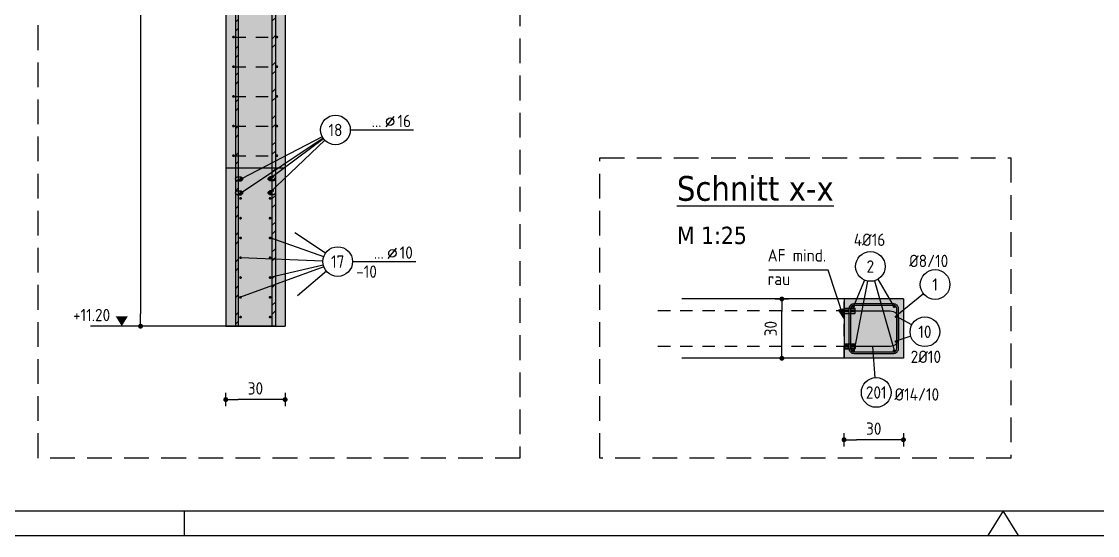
# Model space of a CAD drawing. Extents: x 28 to 142, y -30 to 32.
# Drawn here: x 59.76 to 70.63, y -19.01 to -13.82 of the extents above; entities that cross this region are included whole.
import ezdxf
from ezdxf.enums import TextEntityAlignment as Align

# ---------------------------------------------------------------- set-up
doc = ezdxf.new("R2010")
doc.units = 0
doc.header["$LTSCALE"] = 0.5
for name, pattern in [('AUSGEZOGEN', [1000.01, 1000, 0.01]), ('HIDDEN', [0.375, 0.25, -0.125]), ('HIDDEN2', [0.187, 0.125, -0.062]), ('HIDDEN4', [0.12, 0.02, -0.1]), ('STRICHLINIE', [0.75, 0.5, -0.25]), ('VERDECKT', [0.375, 0.25, -0.125])]:
    doc.linetypes.add(name, pattern=pattern)
for name, color, linetype in [('AFU', 7, 'Continuous'), ('BETON', 7, 'Continuous'), ('DETAIL', 7, 'Continuous'), ('grau_mittel', 7, 'Continuous'), ('koten', 7, 'Continuous'), ('LENTON', 7, 'Continuous'), ('MASSE', 7, 'Continuous'), ('RAHMEN', 7, 'Continuous'), ('RND', 7, 'Continuous'), ('RND_BILD', 7, 'Continuous'), ('SCHRAFF', 7, 'Continuous'), ('TEXT', 7, 'Continuous'), ('VERDECKT', 7, 'Continuous')]:
    doc.layers.add(name, color=color, linetype=linetype)
doc.layers.add('NOPLOT', color=7, linetype='Continuous', plot=False)
doc.styles.add('helv', font='tahoma.ttf')
doc.styles.add('txt', font='isocp.shx')
doc.linetypes.add('AFU_50K', pattern='A,0.15,["/",Standard,S=0.2,R=0,X=-0.01,Y=-0.1],0.07,["/",Standard,S=0.2,R=0,X=-0.01,Y=-0.1],0.15', length=0.37)
doc.dimstyles.new('DOT_I', dxfattribs={"dimscale": 0.5, "dimtxt": 0.25, "dimasz": 0.25, "dimexe": 0.1, "dimexo": 0.3, "dimgap": 0.1, "dimtad": 1, "dimdec": 3, "dimzin": 3, "dimtxsty": 'txt', "dimblk": 'DOT', "dimblk1": 'DOT', "dimblk2": 'DOT', "dimsah": 1, "dimcen": 0.1, "dimse1": 1, "dimse2": 1, "dimazin": 0, "dimtfac": 1, "dimtdec": 4, "dimtix": 1, "dimtmove": 2, "dimatfit": 3, "dimfxl": 0, "dimtvp": 1, "dimtolj": 1, "dimtzin": 0, "dimarcsym": 0})
pattern_1 = [(45, (-33.12718, -15.3855), (-0.13470384, 0.13470384), []), (45, (-33.03737, -15.3855), (-0.13470384, 0.13470384), [])]

# ---------------------------------------------------------------- blocks, each defined once
blk = doc.blocks.new('A1-35-0')
at = {"layer": 'RAHMEN', "color": 5}
blk.add_line((2, 0.5), (118.4, 0.5), dxfattribs=at)
at = {"layer": 'RAHMEN', "color": 7}
blk.add_line((42.9, 0), (42.9, 0.5), dxfattribs=at)
at = {"layer": 'RAHMEN', "color": 7, "linetype": 'Continuous'}
for p, q in [((59.45, 0.5), (59.14, 0)), ((59.76, 0), (59.45, 0.5))]:
    blk.add_line(p, q, dxfattribs=at)
at = {"layer": 'RAHMEN'}
blk.add_line((0, 0), (118.9, 0), dxfattribs=at)
blk = doc.blocks.new('RND_LEI')
at = {"layer": 'RND', "color": 7, "linetype": 'Continuous'}
blk.add_line((1.022, 0.066), (1.19, 0.27), dxfattribs=at)
for centre, radius in [((0, 0), 0.3), ((1.106, 0.168), 0.075)]:
    blk.add_circle(centre, radius, dxfattribs=at)
at = {"layer": 'RND', "color": 7, "linetype": 'Continuous', "style": 'txt'}
blk.add_attdef('ANZ', text='', height=0.25, dxfattribs=at).set_placement((0.931, 0.057), align=Align.RIGHT)
for tag, p in [('DUM', (1.253, 0.057)), ('ABSTD', (1.674, 0.057)), ('POSTXT', (0.374, -0.327))]:
    blk.add_attdef(tag, p, '', height=0.25, dxfattribs=at)
blk.add_attdef('POSL', text='', height=0.25, dxfattribs=at).set_placement((0, 0), align=Align.MIDDLE)
blk = doc.blocks.new('DOT')
at = {"layer": 'MASSE', "color": 7, "linetype": 'Continuous'}
for p, q in [((0, 0), (-1, 0)), ((0, 0.54), (0, -0.54))]:
    blk.add_line(p, q, dxfattribs=at)
at = {"layer": 'MASSE', "color": 7, "linetype": 'Continuous', "const_width": 0.2}
blk.add_lwpolyline([(-0.1, 0, 1), (0.1, 0, 1)], format="xyb", close=True, dxfattribs=at)
blk = doc.blocks.new('*D60')
at = {"layer": 'DEFPOINTS', "color": 0, "linetype": 'AUSGEZOGEN', "transparency": 16777216}
for p in [(61.822, -17.637), (61.822, -17.637), (62.422, -17.637)]:
    blk.add_point(p, dxfattribs=at)
at = {"layer": 'MASSE', "color": 0, "linetype": 'AUSGEZOGEN', "lineweight": -2, "transparency": 16777216}
blk.add_line((62.297, -17.637), (61.947, -17.637), dxfattribs=at)
at = {"layer": 'MASSE', "color": 0, "linetype": 'AUSGEZOGEN', "lineweight": -2, "transparency": 16777216, "xscale": 0.125, "yscale": 0.125, "zscale": 0.125, "rotation": 180}
blk.add_blockref('DOT', (61.822, -17.637), dxfattribs=at)
at = {"layer": 'MASSE', "color": 0, "linetype": 'AUSGEZOGEN', "lineweight": -2, "transparency": 16777216, "xscale": 0.125, "yscale": 0.125, "zscale": 0.125}
blk.add_blockref('DOT', (62.422, -17.637), dxfattribs=at)
at = {"layer": 'MASSE', "color": 0, "linetype": 'AUSGEZOGEN', "transparency": 16777216, "insert": (62.122, -17.524), "char_height": 0.125, "attachment_point": 5, "style": 'txt'}
blk.add_mtext('\\A1;30', dxfattribs=at)
blk = doc.blocks.new('*D61')
at = {"layer": 'DEFPOINTS', "color": 0, "linetype": 'AUSGEZOGEN', "transparency": 16777216}
for p in [(60.961, -9.995), (60.961, -16.895), (60.961, -16.895)]:
    blk.add_point(p, dxfattribs=at)
at = {"layer": 'MASSE', "color": 0, "linetype": 'AUSGEZOGEN', "lineweight": -2, "transparency": 16777216}
blk.add_line((60.961, -10.12), (60.961, -16.77), dxfattribs=at)
at = {"layer": 'MASSE', "color": 0, "linetype": 'AUSGEZOGEN', "lineweight": -2, "transparency": 16777216, "xscale": 0.125, "yscale": 0.125, "zscale": 0.125}
for p, rotation in [((60.961, -9.995), 90), ((60.961, -16.895), 270)]:
    blk.add_blockref('DOT', p, dxfattribs=dict(at, rotation=rotation))
at = {"layer": 'MASSE', "color": 0, "linetype": 'AUSGEZOGEN', "transparency": 16777216, "insert": (60.849, -13.445), "char_height": 0.125, "attachment_point": 5, "rotation": 90, "style": 'txt'}
blk.add_mtext('\\A1;345', dxfattribs=at)
blk = doc.blocks.new('OKRD_O')
at = {"color": 0, "linetype": 'ByBlock'}
blk.add_solid([(-0.125, 0.202), (0.125, 0.202), (0, 0)], dxfattribs=at)
at = {"color": 0, "linetype": 'ByBlock', "style": 'txt'}
blk.add_attdef('OKRD', (0.25, 0.1), '', height=0.25, dxfattribs=at)
blk = doc.blocks.new('RND_HIN')
at = {"layer": 'RND', "color": 7, "linetype": 'Continuous'}
blk.add_circle((0, 0), 0.3, dxfattribs=at)
at = {"layer": 'RND', "color": 7, "linetype": 'Continuous', "style": 'txt'}
blk.add_attdef('POSI', text='', height=0.25, dxfattribs=at).set_placement((0, 0), align=Align.MIDDLE)
blk = doc.blocks.new('*D69')
at = {"layer": 'DEFPOINTS', "color": 0, "linetype": 'AUSGEZOGEN', "transparency": 16777216}
for p in [(68.072, -18.043), (68.072, -18.043), (68.672, -18.043)]:
    blk.add_point(p, dxfattribs=at)
at = {"layer": 'MASSE', "color": 0, "linetype": 'AUSGEZOGEN', "lineweight": -2, "transparency": 16777216}
blk.add_line((68.547, -18.043), (68.197, -18.043), dxfattribs=at)
at = {"layer": 'MASSE', "color": 0, "linetype": 'AUSGEZOGEN', "lineweight": -2, "transparency": 16777216, "xscale": 0.125, "yscale": 0.125, "zscale": 0.125, "rotation": 180}
blk.add_blockref('DOT', (68.072, -18.043), dxfattribs=at)
at = {"layer": 'MASSE', "color": 0, "linetype": 'AUSGEZOGEN', "lineweight": -2, "transparency": 16777216, "xscale": 0.125, "yscale": 0.125, "zscale": 0.125}
blk.add_blockref('DOT', (68.672, -18.043), dxfattribs=at)
at = {"layer": 'MASSE', "color": 0, "linetype": 'AUSGEZOGEN', "transparency": 16777216, "insert": (68.372, -17.931), "char_height": 0.125, "attachment_point": 5, "style": 'txt'}
blk.add_mtext('\\A1;30', dxfattribs=at)
blk = doc.blocks.new('*D70')
at = {"layer": 'DEFPOINTS', "color": 0, "linetype": 'AUSGEZOGEN', "transparency": 16777216}
for p in [(67.443, -16.62), (67.443, -16.62), (67.443, -17.22)]:
    blk.add_point(p, dxfattribs=at)
at = {"layer": 'MASSE', "color": 0, "linetype": 'AUSGEZOGEN', "lineweight": -2, "transparency": 16777216}
blk.add_line((67.443, -17.095), (67.443, -16.745), dxfattribs=at)
at = {"layer": 'MASSE', "color": 0, "linetype": 'AUSGEZOGEN', "lineweight": -2, "transparency": 16777216, "xscale": 0.125, "yscale": 0.125, "zscale": 0.125}
for p, rotation in [((67.443, -16.62), 90), ((67.443, -17.22), 270)]:
    blk.add_blockref('DOT', p, dxfattribs=dict(at, rotation=rotation))
at = {"layer": 'MASSE', "color": 0, "linetype": 'AUSGEZOGEN', "transparency": 16777216, "insert": (67.33, -16.92), "char_height": 0.125, "attachment_point": 5, "rotation": 90, "style": 'txt'}
blk.add_mtext('\\A1;30', dxfattribs=at)
blk = doc.blocks.new('Pfeillinie')
at = {"layer": 'TEXT', "linetype": 'Continuous'}
blk.add_hatch(color=7, dxfattribs=at).paths.add_polyline_path([(0, 0), (-0.8, 0.2), (-0.8, 0), (-0.8, -0.2)])
at = {"layer": 'TEXT', "color": 7, "linetype": 'Continuous'}
for p, q in [((-0.8, 0), (-0.8, 0.2)), ((-0.8, 0.2), (0, 0)), ((-0.8, 0), (-0.8, -0.2)), ((-0.8, -0.2), (0, 0))]:
    blk.add_line(p, q, dxfattribs=at)

msp = doc.modelspace()

# ---------------------------------------------------------------- hatches: boundary and pattern name
at = {"layer": 'grau_mittel'}
h = msp.add_hatch(color=61, dxfattribs=at)
h.paths.add_polyline_path([(62.4221, -9.9948), (61.8221, -9.9948), (61.8221, -11.0948), (62.4221, -11.0948)])
h.paths.add_polyline_path([(61.8221, -15.2948), (62.4221, -15.2948), (62.4221, -11.0948), (61.8221, -11.0948)])
h.paths.add_polyline_path([(61.8221, -16.8948), (62.4221, -16.8948), (62.4221, -15.2948), (61.8221, -15.2948)])
msp.add_hatch(color=61, dxfattribs=at).paths.add_polyline_path([(68.6715, -17.2199), (68.6715, -16.6199), (68.0715, -16.6199), (68.0715, -17.2199)])
at = {"layer": 'SCHRAFF', "linetype": 'AUSGEZOGEN'}
h = msp.add_hatch(dxfattribs=at)
h.set_pattern_fill('ANSI32', color=171, scale=0.02, style=0, double=1)
h.set_pattern_definition(pattern_1)
h.paths.add_polyline_path([(61.9198, -16.8948), (61.9518, -16.8948), (61.9518, -11.5948), (61.9998, -11.0948), (61.9998, -8.0948), (61.9678, -8.0948), (61.9678, -11.0948), (61.9198, -11.5948)])
h = msp.add_hatch(dxfattribs=at)
h.set_pattern_fill('ANSI32', color=171, scale=0.02, style=0, double=1)
h.set_pattern_definition(pattern_1)
h.paths.add_polyline_path([(62.2925, -16.8948), (62.3245, -16.8948), (62.3245, -11.5948), (62.2765, -11.0948), (62.2765, -8.0948), (62.2445, -8.0948), (62.2445, -11.0948), (62.2925, -11.5948)])

# ---------------------------------------------------------------- linework, layer by layer
at = {"layer": 'AFU', "color": 8, "linetype": 'AFU_50K'}
for p, q in [((61.8221, -15.2948), (62.4221, -15.2948)), ((68.0715, -16.6199), (68.0715, -17.2199)), ((61.8221, -16.8948), (62.4221, -16.8948))]:
    msp.add_line(p, q, dxfattribs=at)
at = {"layer": 'BETON', "color": 6, "linetype": 'AUSGEZOGEN'}
for p, q in [((61.8221, -7.8948), (61.8221, -16.8948)), ((62.4221, -9.9948), (62.4221, -16.8948)), ((68.6715, -16.6199), (66.4337, -16.6199)), ((68.6715, -17.2199), (66.4337, -17.2199))]:
    msp.add_line(p, q, dxfattribs=at)
at = {"layer": 'BETON', "color": 6, "linetype": 'AUSGEZOGEN', "lineweight": -2}
msp.add_line((68.6715, -16.6199), (68.6715, -17.2199), dxfattribs=at)
at = {"layer": 'DETAIL', "color": 102, "linetype": 'STRICHLINIE'}
for points in [[(64.7955, -6.1121), (64.7955, -18.2282), (59.9241, -18.2282), (59.9241, -6.1121)], [(65.6019, -18.2282), (65.6019, -15.1941), (69.7593, -15.1941), (69.7593, -18.2282)]]:
    msp.add_lwpolyline(points, close=True, dxfattribs=at)
at = {"layer": 'koten', "color": 7, "linetype": 'AUSGEZOGEN'}
msp.add_line((61.4659, -16.8948), (60.4542, -16.8948), dxfattribs=at)
at = {"layer": 'LENTON', "color": 102}
for p, q in [((68.0732, -16.7145), (68.0753, -16.7145)), ((68.0732, -16.7272), (68.0732, -16.7145)), ((68.0732, -16.7232), (68.0751, -16.7256)), ((68.0732, -16.7526), (68.0732, -16.7272)), ((68.0751, -16.7256), (68.0751, -16.7542)), ((68.0751, -16.7256), (68.1159, -16.7298)), ((68.0751, -16.7542), (68.0751, -16.7256)), ((68.0753, -16.7145), (68.0769, -16.7176)), ((68.0783, -16.7176), (68.0799, -16.7145)), ((68.0799, -16.7145), (68.1808, -16.7145)), ((68.1159, -16.7298), (68.1159, -16.75)), ((68.1415, -16.7298), (68.1823, -16.7256)), ((68.1415, -16.75), (68.1415, -16.7298)), ((68.1808, -16.7145), (68.1842, -16.7179)), ((68.1823, -16.7256), (68.1842, -16.7232)), ((68.1823, -16.7542), (68.1823, -16.7256)), ((68.1823, -16.7256), (68.1823, -16.7542)), ((68.1842, -16.7208), (68.1842, -16.7179)), ((68.1842, -16.7399), (68.1842, -16.7208)), ((68.1842, -16.7589), (68.1842, -16.7399)), ((68.0732, -16.7653), (68.0732, -16.7526)), ((68.0751, -16.7542), (68.0732, -16.7566)), ((68.0732, -16.7653), (68.0753, -16.7653)), ((68.1159, -16.75), (68.0751, -16.7542)), ((68.0769, -16.7622), (68.0753, -16.7653)), ((68.0799, -16.7653), (68.0783, -16.7622)), ((68.0799, -16.7653), (68.1808, -16.7653)), ((68.1823, -16.7542), (68.1415, -16.75)), ((68.1842, -16.7619), (68.1808, -16.7653)), ((68.1842, -16.7566), (68.1823, -16.7542)), ((68.1842, -16.7619), (68.1842, -16.7589)), ((68.0732, -17.0745), (68.0732, -17.0872)), ((68.0732, -17.0745), (68.0753, -17.0745)), ((68.0769, -17.0776), (68.0753, -17.0745)), ((68.0799, -17.0745), (68.0783, -17.0776)), ((68.0799, -17.0745), (68.1808, -17.0745)), ((68.1842, -17.0779), (68.1808, -17.0745)), ((68.0751, -17.0856), (68.0732, -17.0832)), ((68.0732, -17.0872), (68.0732, -17.1126)), ((68.0732, -17.1126), (68.0732, -17.1253)), ((68.0732, -17.1166), (68.0751, -17.1142)), ((68.0732, -17.1253), (68.0753, -17.1253)), ((68.0751, -17.1142), (68.0751, -17.0856)), ((68.1159, -17.0898), (68.0751, -17.0856)), ((68.0751, -17.0856), (68.0751, -17.1142)), ((68.0751, -17.1142), (68.1159, -17.11)), ((68.0753, -17.1253), (68.0769, -17.1222)), ((68.0783, -17.1222), (68.0799, -17.1253)), ((68.0799, -17.1253), (68.1808, -17.1253)), ((68.1159, -17.11), (68.1159, -17.0898)), ((68.1823, -17.0856), (68.1415, -17.0898)), ((68.1415, -17.0898), (68.1415, -17.11)), ((68.1415, -17.11), (68.1823, -17.1142)), ((68.1808, -17.1253), (68.1842, -17.1219)), ((68.1842, -17.0832), (68.1823, -17.0856)), ((68.1823, -17.0856), (68.1823, -17.1142)), ((68.1823, -17.1142), (68.1823, -17.0856)), ((68.1823, -17.1142), (68.1842, -17.1166)), ((68.1842, -17.0779), (68.1842, -17.0808)), ((68.1842, -17.0808), (68.1842, -17.0999)), ((68.1842, -17.0999), (68.1842, -17.1189)), ((68.1842, -17.1189), (68.1842, -17.1219))]:
    msp.add_line(p, q, dxfattribs=at)
for centre, start, end in [((68.0776, -16.7172), 207.50006, 332.49994), ((68.0776, -16.7626), 27.50004, 152.49996), ((68.0776, -17.0772), 207.50004, 332.49996), ((68.0776, -17.1226), 27.50006, 152.49994)]:
    msp.add_arc(centre, 0.00082, start, end, dxfattribs=at)
at = {"layer": 'NOPLOT', "color": 191, "linetype": 'Continuous'}
msp.add_lwpolyline([(68.1375, -16.7179), (68.1375, -17.1219, 0.4142136), (68.1695, -17.1539), (68.5735, -17.1539, 0.4142136), (68.6055, -17.1219), (68.6055, -16.7179, 0.4142136), (68.5735, -16.6859), (68.1695, -16.6859, 0.4142136)], format="xyb", close=True, dxfattribs=at)
at = {"layer": 'RND', "color": 7, "linetype": 'HIDDEN'}
for p, q in [((61.9005, -13.972), (62.3379, -13.972)), ((61.9005, -14.272), (62.3379, -14.272)), ((61.9005, -14.572), (62.3379, -14.572)), ((61.9005, -14.872), (62.3379, -14.872)), ((61.9005, -15.172), (62.3379, -15.172))]:
    msp.add_line(p, q, dxfattribs=at)
at = {"layer": 'RND', "color": 102, "linetype": 'AUSGEZOGEN'}
for p, q in [((62.7979, -14.9809), (61.9814, -15.4063)), ((62.8062, -14.9949), (61.9814, -15.5463)), ((62.8103, -15.0009), (62.2709, -15.4004)), ((62.8221, -15.0149), (62.2629, -15.5463)), ((62.829, -16.1585), (62.5201, -15.9504)), ((62.8119, -16.1927), (62.2702, -16.0031)), ((62.8036, -16.2363), (61.9713, -16.2031)), ((62.8126, -16.294), (61.9713, -16.6031)), ((62.8074, -16.2767), (62.2702, -16.4031)), ((62.8391, -16.3394), (62.5462, -16.5882)), ((68.4134, -16.4208), (68.5777, -16.7022)), ((68.2797, -16.4296), (68.1653, -16.7022)), ((68.309, -16.4385), (68.1695, -17.1539)), ((68.3786, -16.4356), (68.5777, -17.1379)), ((68.8756, -16.5679), (68.6215, -16.7734)), ((68.7569, -16.8805), (68.5939, -16.7929)), ((68.7461, -16.9968), (68.5939, -17.045)), ((68.3855, -17.4157), (68.3617, -17.0999))]:
    msp.add_line(p, q, dxfattribs=at)
at = {"layer": 'RND', "color": 7, "linetype": 'AUSGEZOGEN'}
for p, q in [((63.0809, -14.9116), (63.7209, -14.9116)), ((63.1034, -16.2423), (63.7434, -16.2423))]:
    msp.add_line(p, q, dxfattribs=at)
at = {"layer": 'RND', "color": 7, "linetype": 'HIDDEN4'}
for p, q in [((61.9414, -15.3863), (61.9804, -15.3863)), ((61.9414, -15.4263), (61.9804, -15.4263)), ((62.3029, -15.3863), (62.2638, -15.3863)), ((62.3029, -15.4263), (62.2638, -15.4263)), ((61.9414, -15.5263), (61.9804, -15.5263)), ((62.3029, -15.5263), (62.2638, -15.5263)), ((61.9414, -15.5663), (61.9804, -15.5663)), ((62.3029, -15.5663), (62.2638, -15.5663))]:
    msp.add_line(p, q, dxfattribs=at)
at = {"layer": 'RND', "color": 7, "linetype": 'AUSGEZOGEN'}
for points, const_width in [([(61.8935, -13.972, 1), (61.9075, -13.972, 1)], 0.014), ([(62.3449, -13.972, -1), (62.3309, -13.972, -1)], 0.014), ([(61.8935, -14.272, 1), (61.9075, -14.272, 1)], 0.014), ([(62.3449, -14.272, -1), (62.3309, -14.272, -1)], 0.014), ([(61.8935, -14.572, 1), (61.9075, -14.572, 1)], 0.014), ([(62.3449, -14.572, -1), (62.3309, -14.572, -1)], 0.014), ([(61.8935, -14.872, 1), (61.9075, -14.872, 1)], 0.014), ([(62.3449, -14.872, -1), (62.3309, -14.872, -1)], 0.014), ([(61.8935, -15.172, 1), (61.9075, -15.172, 1)], 0.014), ([(62.3449, -15.172, -1), (62.3309, -15.172, -1)], 0.014), ([(61.9714, -15.4063, 1), (61.9914, -15.4063, 1)], 0.02), ([(62.2729, -15.4063, -1), (62.2529, -15.4063, -1)], 0.02), ([(61.9714, -15.5463, 1), (61.9914, -15.5463, 1)], 0.02), ([(62.2729, -15.5463, -1), (62.2529, -15.5463, -1)], 0.02), ([(61.9643, -15.6031, 1), (61.9783, -15.6031, 1)], 0.014), ([(62.2772, -15.6031, -1), (62.2632, -15.6031, -1)], 0.014), ([(61.9643, -15.8031, 1), (61.9783, -15.8031, 1)], 0.014), ([(62.2772, -15.8031, -1), (62.2632, -15.8031, -1)], 0.014), ([(61.9643, -16.0031, 1), (61.9783, -16.0031, 1)], 0.014), ([(62.2772, -16.0031, -1), (62.2632, -16.0031, -1)], 0.014), ([(61.9643, -16.2031, 1), (61.9783, -16.2031, 1)], 0.014), ([(62.2772, -16.2031, -1), (62.2632, -16.2031, -1)], 0.014), ([(61.9643, -16.4031, 1), (61.9783, -16.4031, 1)], 0.014), ([(62.2772, -16.4031, -1), (62.2632, -16.4031, -1)], 0.014), ([(61.9643, -16.6031, 1), (61.9783, -16.6031, 1)], 0.014), ([(62.2772, -16.6031, -1), (62.2632, -16.6031, -1)], 0.014), ([(68.1653, -16.6862, 1), (68.1653, -16.7022, 1)], 0.016), ([(68.5777, -16.6862, -1), (68.5777, -16.7022, -1)], 0.016), ([(61.9643, -16.8031, 1), (61.9783, -16.8031, 1)], 0.014), ([(62.2772, -16.8031, -1), (62.2632, -16.8031, -1)], 0.014), ([(68.5939, -16.7929, 1), (68.5939, -16.8049, 1)], 0.012), ([(68.5939, -17.045, 1), (68.5939, -17.057, 1)], 0.012), ([(68.1653, -17.1379, 1), (68.1653, -17.1539, 1)], 0.016), ([(68.5777, -17.1379, -1), (68.5777, -17.1539, -1)], 0.016)]:
    msp.add_lwpolyline(points, format="xyb", close=True, dxfattribs=dict(at, const_width=const_width))
at = {"layer": 'RND', "color": 102, "linetype": 'AUSGEZOGEN'}
msp.add_lwpolyline([(68.0715, -16.8209), (67.9114, -16.3297), (67.312, -16.3297)], dxfattribs=at)
at = {"layer": 'RND', "color": 1, "linetype": 'HIDDEN'}
for points in [[(68.1159, -16.7399), (66.1159, -16.7399)], [(68.1159, -17.0999), (66.1159, -17.0999)]]:
    msp.add_lwpolyline(points, dxfattribs=at)
at = {"layer": 'RND', "color": 1, "linetype": 'AUSGEZOGEN'}
msp.add_lwpolyline([(68.1215, -16.7179), (68.1215, -17.1219, 0.4142136), (68.1695, -17.1699), (68.5735, -17.1699, 0.4142136), (68.6215, -17.1219), (68.6215, -16.7179, 0.4142136), (68.5735, -16.6699), (68.1695, -16.6699, 0.4142136)], format="xyb", close=True, dxfattribs=at)
msp.add_lwpolyline([(68.1415, -16.7399), (68.5375, -16.7399, -0.4142136), (68.6215, -16.8239), (68.6215, -17.0159, -0.4142136), (68.5375, -17.0999), (68.1415, -17.0999)], format="xyb", dxfattribs=at)
at = {"layer": 'RND', "color": 7, "linetype": 'HIDDEN2'}
for centre in [(61.9414, -15.4063), (62.3029, -15.4063), (61.9414, -15.5463), (62.3029, -15.5463)]:
    msp.add_circle(centre, 0.02, dxfattribs=at)
at = {"layer": 'RND_BILD', "color": 191, "linetype": 'AUSGEZOGEN'}
msp.add_line((62.3245, -16.8948), (61.1164, -16.8948), dxfattribs=at)
at = {"layer": 'RND_BILD', "color": 171, "linetype": 'AUSGEZOGEN'}
for points in [[(61.9198, -16.8948), (61.9518, -16.8948), (61.9518, -11.5948), (61.9998, -11.0948), (61.9998, -8.0948), (61.9678, -8.0948), (61.9678, -11.0948), (61.9198, -11.5948), (61.9198, -16.8948)], [(62.3245, -16.8948), (62.2925, -16.8948), (62.2925, -11.5948), (62.2445, -11.0948), (62.2445, -8.0948), (62.2765, -8.0948), (62.2765, -11.0948), (62.3245, -11.5948), (62.3245, -16.8948)]]:
    msp.add_lwpolyline(points, dxfattribs=at)
at = {"layer": 'VERDECKT', "color": 7, "linetype": 'VERDECKT', "lineweight": -2}
msp.add_line((68.0715, -17.2199), (68.0715, -16.6199), dxfattribs=at)

# ---------------------------------------------------------------- block references
at = {"layer": 'koten', "color": 7, "linetype": 'AUSGEZOGEN'}
ref = msp.add_blockref('OKRD_O', (60.7708, -16.8948), dxfattribs=dict(at, xscale=-0.5, yscale=0.5, zscale=0.5))
ref.add_attrib('OKRD', '+11.20', (60.2782, -16.8448), dxfattribs={"layer": '0', "color": 0, "linetype": 'ByBlock', "height": 0.125, "style": 'txt'})
at = {"layer": 'RAHMEN', "color": 7, "linetype": 'AUSGEZOGEN', "xscale": 0.5, "yscale": 0.5, "zscale": 0.5}
msp.add_blockref('A1-35-0', (39.9553, -19.0109), dxfattribs=at)
at = {"layer": 'RND', "color": 7, "linetype": 'AUSGEZOGEN', "xscale": 0.5, "yscale": 0.5, "zscale": 0.5}
for name, p, values in [('RND_LEI', (62.9309, -14.9116), {'POSL': '18', 'DUM': '16', 'ANZ': '...'}), ('RND_LEI', (62.9534, -16.2423), {'POSL': '17', 'DUM': '10', 'ANZ': '...', 'POSTXT': '-10'}), ('RND_HIN', (68.3377, -16.2913), {'POSI': '2'}), ('RND_HIN', (68.9922, -16.4736), {'POSI': '1'}), ('RND_HIN', (68.8891, -16.9515), {'POSI': '10'}), ('RND_HIN', (68.3968, -17.5652), {'POSI': '201'})]:
    msp.add_blockref(name, p, dxfattribs=at).add_auto_attribs(values)
at = {"layer": 'RND', "color": 102, "linetype": 'AUSGEZOGEN', "xscale": 0.125, "yscale": 0.125, "zscale": 0.125, "rotation": 288.0596412110093}
msp.add_blockref('Pfeillinie', (68.0715, -16.8209), dxfattribs=at)

# ---------------------------------------------------------------- texts
at = {"layer": 'TEXT', "color": 6, "linetype": 'AUSGEZOGEN', "style": 'helv'}
msp.add_text('%%uSchnitt x-x', height=0.25, dxfattribs=at).set_placement((66.3823, -15.6269))
at = {"layer": 'TEXT', "color": 1, "linetype": 'AUSGEZOGEN', "style": 'helv'}
msp.add_text('M 1:25', height=0.175, dxfattribs=at).set_placement((66.3823, -16.0644))
at = {"layer": 'TEXT', "color": 7, "linetype": 'AUSGEZOGEN', "style": 'txt'}
for s, p in [('4%%C16', (68.17, -16.0838)), ('%%C8/10', (68.7294, -16.2979)), ('%%C14/10', (68.5815, -17.6476))]:
    msp.add_text(s, height=0.125, dxfattribs=at).set_placement(p)
at = {"layer": 'TEXT', "color": 7, "linetype": 'AFU_50K', "style": 'txt'}
for s, p in [('AF mind.', (67.2996, -16.2418)), ('rau', (67.2996, -16.4793))]:
    msp.add_text(s, height=0.125, dxfattribs=at).set_placement(p)
at = {"layer": 'TEXT', "color": 7, "style": 'txt'}
msp.add_text('2%%C10', height=0.125, dxfattribs=at).set_placement((68.7451, -17.267))

# ---------------------------------------------------------------- dimensions: what is measured, and where the dimension line sits
at = {"layer": 'MASSE', "color": 7, "linetype": 'AUSGEZOGEN'}
for base, p1, p2, picture, middle in [((60.961, -16.8948), (60.961, -9.9948), (60.961, -16.8948), '*D61', (60.8485, -13.4448)), ((67.4429, -16.6199), (67.4429, -17.2199), (67.4429, -16.6199), '*D70', (67.3304, -16.9199))]:
    dim = msp.add_linear_dim(base=base, p1=p1, p2=p2, angle=90, dimstyle='DOT_I', override={"dimdec": 0, "dimlfac": 50}, dxfattribs=at)
    dim.commit()
    dim.dimension.update_dxf_attribs({"geometry": picture, "text_midpoint": middle})
for base, p1, p2, picture, middle in [((61.8221, -17.6366), (62.4221, -17.6366), (61.8221, -17.6366), '*D60', (62.1221, -17.5241)), ((68.0715, -18.0431), (68.6715, -18.0431), (68.0715, -18.0431), '*D69', (68.3715, -17.9306))]:
    dim = msp.add_linear_dim(base=base, p1=p1, p2=p2, dimstyle='DOT_I', override={"dimdec": 0, "dimlfac": 50}, dxfattribs=at)
    dim.commit()
    dim.dimension.update_dxf_attribs({"geometry": picture, "text_midpoint": middle})

doc.saveas('drawing.dxf')
